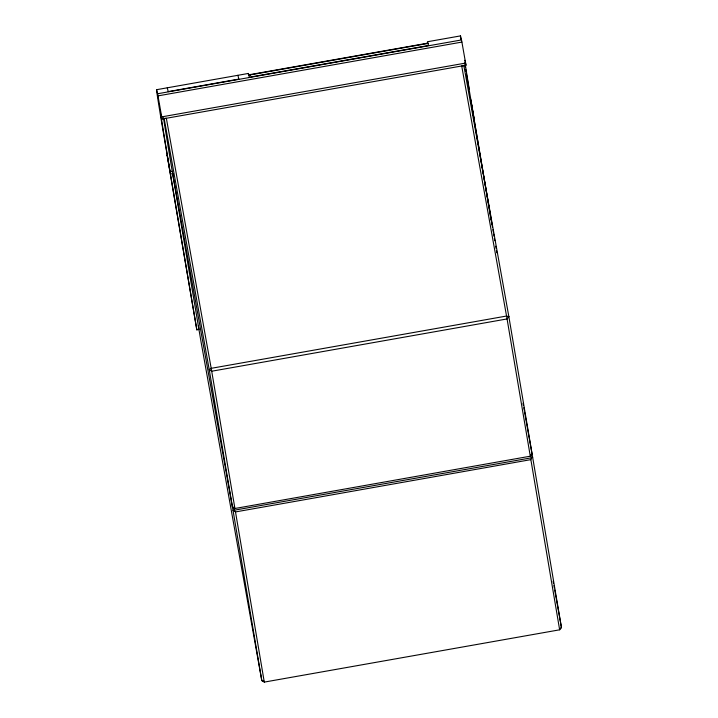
<?xml version="1.0" encoding="UTF-8"?>
<svg xmlns="http://www.w3.org/2000/svg" width="718" height="718" viewBox="0 0 718 718"><rect width="100%" height="100%" fill="white"/><g stroke="black" fill="none" stroke-linecap="round" stroke-linejoin="round"><path stroke-width="1.08" d="M172.733 174.25L200.834 340.664L261.81 680.601L264.287 682.1L559.645 629.812L530.862 459.637L531.473 457.806L532.666 457.384L524.58 412.105M248.401 74.385A435.503 1.813 80 0 1 248.634 74.349L248.446 74.887L426.088 43.448L427.847 42.667A435.512 1.813 80 0 0 427.56 41.725L460.471 35.9M530.279 456.199L532.083 453.938L508.865 316.674L463.792 65.374L461.71 65.993L507.07 318.936L530.279 456.199L234.921 508.488L232.444 506.989L209.234 369.725L164.153 118.425L166.352 118.282L211.711 371.224L234.921 508.488M156.551 89.705L248.356 73.451M198.312 325.721L198.985 329.481L196.84 329.858L161.577 122.051A435.512 1.813 80 0 1 156.838 90.639L157.592 93.762L461.521 39.948L461.907 42.075L465.991 65.23L162.08 119.026L161.335 115.76A426.977 1.777 80 0 0 165.311 142.882L170.085 171.611L172.221 171.225L167.456 142.505A426.986 1.777 80 0 1 163.471 117.698M157.601 93.753L157.987 95.88L461.907 42.075M162.08 119.026L161.703 116.881L465.623 63.076M170.489 174.016L173.056 173.559M531.473 457.806L233.027 510.426L172.221 171.225M530.862 459.637L235.504 511.925L233.027 510.426L261.81 680.601L264.125 681.238M237.882 75.309L238.861 79.088L168.227 91.599L167.249 87.811M461.512 39.957L460.759 36.842A435.512 1.813 80 0 0 460.507 36.797M465.982 65.239L465.255 61.954A426.977 1.777 80 0 0 464.842 60.285M471.098 101.785L470.999 101.274L490.376 215.822M167.177 155.591L167.079 155.079L196.84 329.858M470.676 99.281L492.539 227.418M523 403.301L523.377 405.58M523.79 407.707L524.167 409.987M530.817 454.44L531.41 457.743M553.138 581.194L553.533 583.402M553.928 585.61L554.323 587.818M554.718 590.025L561.449 627.55L559.645 629.812L559.484 628.95L561.449 627.55L532.666 457.384M233.754 507.034L234.346 510.336L235.504 511.925L264.287 682.1M157.987 95.88L161.703 116.881M492.907 229.634L493.284 231.842M493.661 234.05L494.029 236.267M494.406 238.475L494.783 240.683M495.716 246.211L496.084 248.419M496.461 250.636L496.838 252.844M490.744 218.03L491.121 220.229M491.489 222.436L491.866 224.635M465.668 69.314L466.027 71.45M466.386 73.586L473.997 117.806M469.231 89.077A426.977 1.777 80 0 1 465.004 62.556M465.3 67.07A435.512 1.813 80 0 1 464.914 64.773M460.866 39.508A435.512 1.813 80 0 1 460.588 37.498M250.106 75.291A434.749 1.813 80 0 1 250.358 75.345M508.865 316.674L507.07 318.936L211.711 371.224L209.234 369.725L211.2 368.325L506.558 316.037L508.865 316.674M428.027 43.412L248.823 75.139L249.334 77.239L428.529 45.512L428.027 43.412"/></g></svg>
